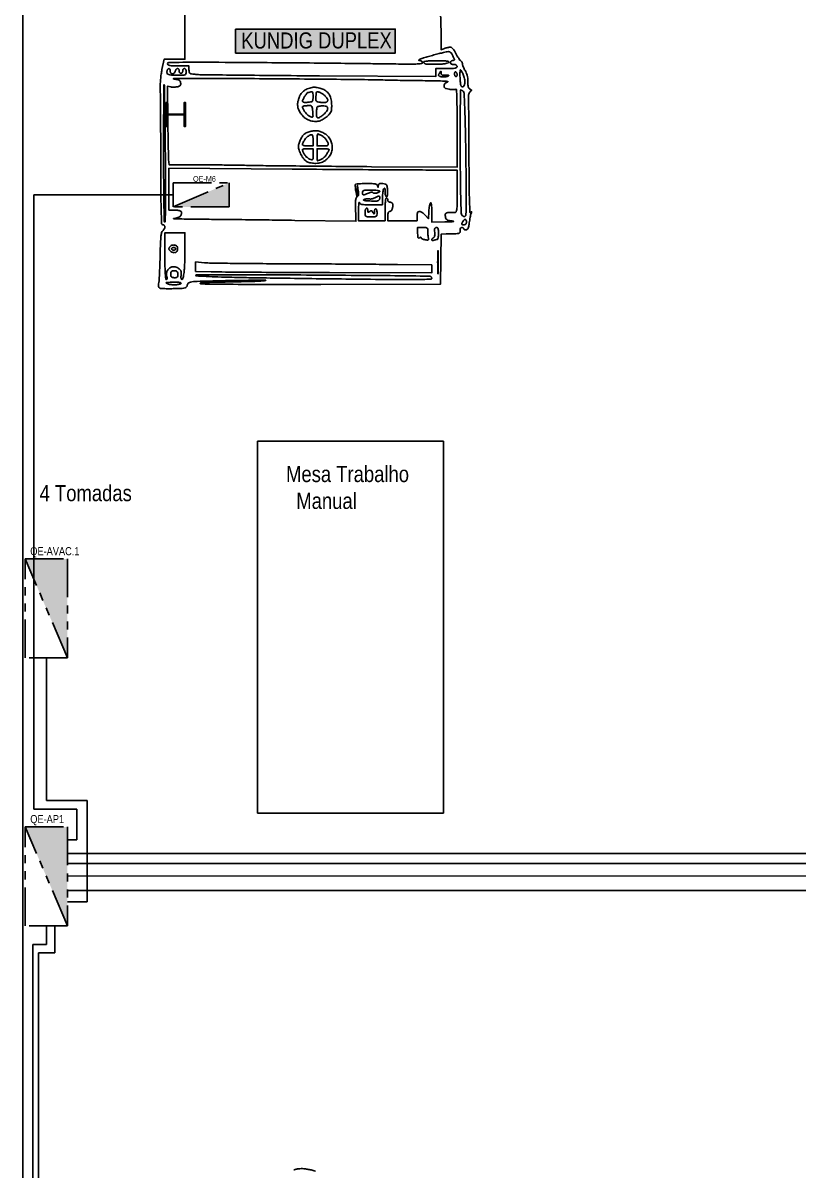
# Model space of a CAD drawing. Header units: millimetres. Extents: x -35961 to -35580, y 154458 to 154764.
# Drawn here: x -35925.65 to -35916.02, y 154650.93 to 154665.17 of the extents above; entities that cross this region are included whole.
import ezdxf

# ---------------------------------------------------------------- set-up
doc = ezdxf.new("R2010")
doc.units = ezdxf.units.MM
doc.header["$MEASUREMENT"] = 0
doc.linetypes.add('PHANTOM2', pattern=[31.75, 15.875, -3.175, 3.175, -3.175, 3.175, -3.175])
doc.layers.get('0').update_dxf_attribs({"color": 253})
for name, color, linetype in [('ELÉCTRICO', 255, 'Continuous'), ('LigacoesEletricos', 80, 'Continuous'), ('LigacoesParciais', 10, 'Continuous'), ('NomeMáquinas', 41, 'Continuous'), ('NomesQuadros', 255, 'Continuous'), ('Projecto', 252, 'Continuous'), ('QuadrosEletricos', 80, 'Continuous'), ('QuadrosMáquinas', 40, 'Continuous')]:
    doc.layers.add(name, color=color, linetype=linetype)
doc.styles.get("Standard").update_dxf_attribs({"font": 'ARIALN.TTF'})

msp = doc.modelspace()

# ---------------------------------------------------------------- hatches: boundary and pattern name
at = {"layer": 'ELÉCTRICO', "linetype": 'Continuous', "ltscale": 0.03, "true_color": 0xc7c8ca, "transparency": 33554534}
h = msp.add_hatch(color=9, dxfattribs=at)
h.dxf.hatch_style = 1
h.paths.add_polyline_path([(-35923.006, 154665.099), (-35921.022, 154665.099), (-35921.022, 154664.8), (-35923.006, 154664.8)])
at = {"layer": 'QuadrosEletricos', "linetype": 'PHANTOM2', "ltscale": 0.03}
h = msp.add_hatch(color=256, dxfattribs=at)
h.dxf.hatch_style = 1
h.paths.add_polyline_path([(-35925.096, 154658.518), (-35925.621, 154658.518), (-35925.096, 154657.29)])
h = msp.add_hatch(color=256, dxfattribs=at)
h.dxf.hatch_style = 1
h.paths.add_polyline_path([(-35925.096, 154655.19), (-35925.621, 154655.19), (-35925.096, 154653.963)])
at = {"layer": 'QuadrosMáquinas', "linetype": 'PHANTOM2', "ltscale": 0.03}
h = msp.add_hatch(color=256, dxfattribs=at)
h.dxf.hatch_style = 1
h.paths.add_polyline_path([(-35923.088, 154662.891), (-35923.088, 154663.188), (-35923.783, 154662.891)])

# ---------------------------------------------------------------- linework, layer by layer
at = {"color": 0, "elevation": 0}
for points in [[(-35920.458, 154665.26, -0.002058), (-35920.455, 154665.168, -0.002065), (-35920.453, 154665.077, -0.003738), (-35920.452, 154665.003), (-35920.452, 154664.841), (-35920.409, 154664.858, -0.019725), (-35920.391, 154664.864, -0.015883), (-35920.37, 154664.869, -0.016171), (-35920.351, 154664.873, -0.039076), (-35920.337, 154664.874, -0.160903), (-35920.322, 154664.869, -0.053069), (-35920.305, 154664.853, -0.041257), (-35920.287, 154664.828, -0.022235), (-35920.268, 154664.795, 0.013228), (-35920.251, 154664.764, 0.015763), (-35920.234, 154664.736, 0.014615), (-35920.218, 154664.713, 0.091646), (-35920.207, 154664.703, -0.081862), (-35920.199, 154664.696, -0.05249), (-35920.192, 154664.685, -0.051234), (-35920.188, 154664.673, -0.065486), (-35920.186, 154664.662, 0.076069), (-35920.184, 154664.647, 0.02339), (-35920.176, 154664.627, 0.022806), (-35920.166, 154664.605, 0.023164), (-35920.153, 154664.584, -0.047709), (-35920.139, 154664.556, -0.038566), (-35920.128, 154664.525, -0.034699), (-35920.122, 154664.489, -0.02502), (-35920.12, 154664.449, 0.015902), (-35920.119, 154664.407, 0.05378), (-35920.114, 154664.38, 0.090691), (-35920.106, 154664.363, 0.14164), (-35920.093, 154664.353, -0.024831), (-35920.077, 154664.346, -0.268109), (-35920.074, 154664.341, -0.225341), (-35920.076, 154664.334, -0.018196), (-35920.091, 154664.322, 0.097748), (-35920.101, 154664.31, 0.055945), (-35920.108, 154664.292, 0.049286), (-35920.113, 154664.271, 0.039741), (-35920.113, 154664.248, -0.014257), (-35920.111, 154664.208, -0.00028), (-35920.109, 154664.004, -0.00067), (-35920.108, 154663.766, -0.00045), (-35920.106, 154663.493, 0.001329), (-35920.104, 154663.162, 0.005329), (-35920.1, 154662.959, 0.003519), (-35920.094, 154662.82, 0.711189), (-35920.085, 154662.817, -0.0054), (-35920.075, 154662.831, -0.521204), (-35920.073, 154662.831, -0.234668), (-35920.073, 154662.827, -0.003412), (-35920.08, 154662.809, 0.033877), (-35920.085, 154662.791, 0.008908), (-35920.091, 154662.761, 0.009004), (-35920.097, 154662.727, 0.009124), (-35920.102, 154662.693, -0.01769), (-35920.108, 154662.653, -0.056495), (-35920.116, 154662.628, -0.094224), (-35920.127, 154662.612, -0.149236), (-35920.141, 154662.605, -0.058267), (-35920.152, 154662.604, -0.089108), (-35920.161, 154662.606, -0.119305), (-35920.167, 154662.611, -0.175769), (-35920.17, 154662.617, 0.137488), (-35920.172, 154662.624, 0.100195), (-35920.177, 154662.63, 0.086108), (-35920.185, 154662.634, 0.070426), (-35920.194, 154662.635, 0.127765), (-35920.205, 154662.632, 0.139747), (-35920.212, 154662.625, 0.103854), (-35920.215, 154662.613, 0.049702), (-35920.215, 154662.598, -0.062608), (-35920.216, 154662.578, -0.202043), (-35920.222, 154662.567, -0.128769), (-35920.237, 154662.561, -0.020418), (-35920.269, 154662.558, -0.000038), (-35920.296, 154662.557, -0.000021), (-35920.328, 154662.556, -0.000021), (-35920.361, 154662.555, -0.000035), (-35920.389, 154662.554), (-35920.451, 154662.552), (-35920.455, 154662.241), (-35920.46, 154661.93), (-35921.948, 154661.927, -0.000812), (-35922.564, 154661.927, -0.001776), (-35923.035, 154661.929, -0.000177), (-35923.433, 154661.933, -0.257529), (-35923.446, 154661.94, -0.559796), (-35923.442, 154661.946, -0.005123), (-35923.374, 154661.951, -0.009683), (-35923.285, 154661.955, -0.004308), (-35923.168, 154661.957, 0.003225), (-35923.043, 154661.959, 0.002313), (-35922.902, 154661.962, 0.002336), (-35922.769, 154661.966, 0.005027), (-35922.666, 154661.971, 0.032561), (-35922.631, 154661.976, 0.900916), (-35922.631, 154661.979, 0.007309), (-35922.737, 154661.98, 0.001021), (-35922.956, 154661.977, 0.001392), (-35923.155, 154661.974, 0.00191), (-35923.334, 154661.97, 0.001224), (-35923.484, 154661.965, 0.022689), (-35923.531, 154661.962, 0.021093), (-35923.567, 154661.956, 0.084165), (-35923.588, 154661.948, 0.132648), (-35923.6, 154661.935, 0.090113), (-35923.606, 154661.917, -0.142551), (-35923.615, 154661.897, -0.154442), (-35923.633, 154661.885, -0.050422), (-35923.671, 154661.879, -0.004472), (-35923.767, 154661.876, -0.005744), (-35923.829, 154661.874, -0.007759), (-35923.885, 154661.875, -0.005513), (-35923.931, 154661.876, -0.080445), (-35923.947, 154661.88, -0.146188), (-35923.957, 154661.888, -0.110689), (-35923.963, 154661.901, -0.066041), (-35923.964, 154661.921, -0.020713), (-35923.96, 154661.951, 0.025963), (-35923.956, 154661.99, 0.002957), (-35923.951, 154662.077, 0.003568), (-35923.947, 154662.182, 0.002897), (-35923.944, 154662.294, -0.00317), (-35923.939, 154662.446, -0.018314), (-35923.934, 154662.526, -0.032443), (-35923.925, 154662.573, -0.177184), (-35923.911, 154662.594, 0.0591), (-35923.901, 154662.604, 0.046849), (-35923.892, 154662.616, 0.048299), (-35923.887, 154662.629, 0.080925), (-35923.885, 154662.641, 0.090305), (-35923.887, 154662.651, 0.095457), (-35923.892, 154662.66, 0.099705), (-35923.9, 154662.666, 0.108517), (-35923.91, 154662.668, -0.396029), (-35923.925, 154662.682, -0.007055), (-35923.93, 154662.803, -0.007092), (-35923.934, 154663.005, -0.000841), (-35923.936, 154663.452, 0.000528), (-35923.937, 154663.76, 0.000715), (-35923.939, 154664.039, 0.000478), (-35923.941, 154664.273, 0.00791), (-35923.943, 154664.351, -0.021326), (-35923.943, 154664.405, -0.011489), (-35923.939, 154664.471, -0.011423), (-35923.931, 154664.538, -0.017594), (-35923.921, 154664.596), (-35923.894, 154664.725), (-35923.765, 154664.725), (-35923.636, 154664.725), (-35923.636, 154665.147), (-35923.636, 154665.57)], [(-35922.277, 154650.926, 0.349617), (-35922.277, 154650.93, -0.553588), (-35922.276, 154650.933, -0.017294), (-35922.264, 154650.937, -0.018878), (-35922.246, 154650.941, -0.010075), (-35922.224, 154650.944, -0.034993), (-35922.192, 154650.947, -0.025969), (-35922.157, 154650.946, -0.022286), (-35922.116, 154650.94, -0.013684), (-35922.069, 154650.93, -0.00985), (-35922.015, 154650.915, -0.052318)]]:
    msp.add_lwpolyline(points, format="xyb", dxfattribs=at)
for points in [[(-35923.851, 154664.667, 0.256648), (-35923.845, 154664.654, 0.095163), (-35923.825, 154664.647, 0.039662), (-35923.789, 154664.643, 0.006955), (-35923.719, 154664.642), (-35923.586, 154664.642), (-35923.586, 154664.593, 0.048654), (-35923.583, 154664.564, 0.201092), (-35923.574, 154664.55, 0.110491), (-35923.553, 154664.542, 0.010404), (-35923.499, 154664.536, 0.021955), (-35923.433, 154664.532, 0.000276), (-35923.013, 154664.527, 0.000811), (-35922.526, 154664.522, 0.000531), (-35921.965, 154664.518), (-35920.518, 154664.508), (-35920.518, 154664.558), (-35920.518, 154664.608), (-35920.385, 154664.608, 0.006994), (-35920.316, 154664.609, 0.039364), (-35920.279, 154664.613, 0.093584), (-35920.26, 154664.621, 0.258593), (-35920.253, 154664.633, 0.140575), (-35920.256, 154664.644, 0.118484), (-35920.264, 154664.652, 0.088208), (-35920.277, 154664.657, 0.04716), (-35920.294, 154664.658, -0.04716), (-35920.311, 154664.66, -0.088208), (-35920.325, 154664.665, -0.118484), (-35920.333, 154664.673, -0.140575), (-35920.336, 154664.683, -0.099038), (-35920.334, 154664.693, -0.097945), (-35920.328, 154664.701, -0.097945), (-35920.32, 154664.706, -0.099038), (-35920.311, 154664.708, 0.034847), (-35920.301, 154664.709, 0.053028), (-35920.293, 154664.711, 0.069161), (-35920.288, 154664.714, 0.240309), (-35920.286, 154664.717, 0.096439), (-35920.287, 154664.723, 0.006805), (-35920.293, 154664.738, 0.009415), (-35920.302, 154664.756, 0.006952), (-35920.311, 154664.776, 0.030396), (-35920.328, 154664.803, 0.127361), (-35920.342, 154664.815, 0.130766), (-35920.36, 154664.819, 0.032759), (-35920.39, 154664.815, 0.014882), (-35920.421, 154664.809, 0.002683), (-35920.477, 154664.794, 0.002891), (-35920.542, 154664.777, 0.002613), (-35920.609, 154664.758, 0.007414), (-35920.67, 154664.74, 0.019213), (-35920.713, 154664.724, 0.059027), (-35920.731, 154664.714, 0.718548), (-35920.729, 154664.709, -0.041505), (-35920.711, 154664.707, -0.078765), (-35920.696, 154664.702, -0.109794), (-35920.687, 154664.694, -0.157312), (-35920.684, 154664.684, -0.384195), (-35920.696, 154664.67, -0.016752), (-35920.766, 154664.665, -0.011612), (-35920.886, 154664.664, -0.001501), (-35921.144, 154664.667, 0.001157), (-35921.393, 154664.67, 0.000289), (-35921.799, 154664.675, 0.000295), (-35922.264, 154664.679, 0.000297), (-35922.728, 154664.683, 0.000556), (-35923.378, 154664.687, 0.005011), (-35923.663, 154664.686, 0.003803), (-35923.836, 154664.682, 0.405527)], [(-35920.667, 154664.69, -0.370456), (-35920.661, 154664.697, -0.012249), (-35920.623, 154664.702, -0.017039), (-35920.572, 154664.705, -0.008633), (-35920.509, 154664.706, -0.006254), (-35920.433, 154664.706, -0.026411), (-35920.387, 154664.702, -0.047904), (-35920.361, 154664.696, -0.413749), (-35920.357, 154664.687, -0.246485), (-35920.366, 154664.678, -0.027954), (-35920.395, 154664.671, -0.02485), (-35920.438, 154664.665, -0.01057), (-35920.495, 154664.663, -0.005779), (-35920.546, 154664.662, -0.007724), (-35920.593, 154664.662, -0.005628), (-35920.633, 154664.663, -0.076287), (-35920.647, 154664.666, -0.064393), (-35920.655, 154664.67, -0.062328), (-35920.661, 154664.676, -0.067447), (-35920.666, 154664.683, -0.111534)], [(-35923.856, 154664.588, 0.052198), (-35923.858, 154664.578, 0.033595), (-35923.859, 154664.567, 0.033616), (-35923.858, 154664.556, 0.052716), (-35923.856, 154664.546, 0.229987), (-35923.847, 154664.537, 0.040661), (-35923.822, 154664.531, 0.030438), (-35923.785, 154664.527, 0.011671), (-35923.734, 154664.526, 0.005715), (-35923.661, 154664.526, 0.081171), (-35923.635, 154664.531, 0.227764), (-35923.623, 154664.543, 0.082231), (-35923.619, 154664.567, 0.048317), (-35923.621, 154664.584, 0.078657), (-35923.626, 154664.597, 0.104642), (-35923.633, 154664.605, 0.163085), (-35923.642, 154664.608, 0.128753), (-35923.651, 154664.606, 0.110029), (-35923.658, 154664.6, 0.096945), (-35923.662, 154664.591, 0.07838), (-35923.663, 154664.579, -0.08512), (-35923.664, 154664.568, -0.100481), (-35923.669, 154664.559, -0.109546), (-35923.676, 154664.553, -0.118883), (-35923.686, 154664.55, -0.118883), (-35923.695, 154664.553, -0.109546), (-35923.703, 154664.559, -0.100481), (-35923.707, 154664.568, -0.08512), (-35923.708, 154664.579, 0.071351), (-35923.709, 154664.591, 0.09251), (-35923.713, 154664.6, 0.109604), (-35923.719, 154664.606, 0.140771), (-35923.727, 154664.608, 0.138512), (-35923.736, 154664.606, 0.072311), (-35923.744, 154664.599, 0.063034), (-35923.752, 154664.588, 0.05604), (-35923.757, 154664.575, -0.070024), (-35923.762, 154664.563, -0.069688), (-35923.771, 154664.552, -0.075597), (-35923.781, 154664.545, -0.114309), (-35923.792, 154664.542, -0.115978), (-35923.802, 154664.545, -0.109473), (-35923.811, 154664.551, -0.096727), (-35923.816, 154664.562, -0.071894), (-35923.818, 154664.575, 0.042713), (-35923.819, 154664.588, 0.06238), (-35923.823, 154664.599, 0.081888), (-35923.827, 154664.606, 0.208972), (-35923.833, 154664.608, 0.121044), (-35923.839, 154664.607, 0.066129), (-35923.846, 154664.602, 0.059814), (-35923.852, 154664.596, 0.058433)], [(-35920.485, 154664.523, 0.252946), (-35920.482, 154664.519, 0.041703), (-35920.474, 154664.514, 0.0372), (-35920.461, 154664.509, 0.024914), (-35920.446, 154664.505, 0.038972), (-35920.429, 154664.504, 0.026662), (-35920.41, 154664.504, 0.026946), (-35920.391, 154664.506, 0.048033), (-35920.376, 154664.511, 0.02353), (-35920.365, 154664.516, 0.080489), (-35920.358, 154664.52, 0.304728), (-35920.358, 154664.524, 0.252878), (-35920.36, 154664.526, 0.035039), (-35920.369, 154664.527, 0.009834), (-35920.383, 154664.527, 0.009866), (-35920.399, 154664.527, 0.010243), (-35920.414, 154664.526, -0.051074), (-35920.431, 154664.527, -0.126452), (-35920.443, 154664.531, -0.15091), (-35920.45, 154664.54, -0.08441), (-35920.452, 154664.553, 0.011774), (-35920.453, 154664.57, 0.30924), (-35920.455, 154664.574, 0.326582), (-35920.459, 154664.572, 0.012516), (-35920.468, 154664.559, 0.016802), (-35920.474, 154664.548, 0.018531), (-35920.48, 154664.538, 0.018243), (-35920.484, 154664.529, 0.084019)], [(-35920.286, 154664.543, 0.0466), (-35920.285, 154664.53, 0.066561), (-35920.281, 154664.519, 0.086673), (-35920.276, 154664.512, 0.195654), (-35920.269, 154664.509, 0.142666), (-35920.263, 154664.511, 0.09965), (-35920.258, 154664.516, 0.08433), (-35920.254, 154664.524, 0.067639), (-35920.253, 154664.533, 0.061875), (-35920.254, 154664.543, 0.051278), (-35920.258, 154664.553, 0.053305), (-35920.263, 154664.561, 0.08825), (-35920.269, 154664.567, 0.202618), (-35920.276, 154664.568, 0.181468), (-35920.281, 154664.564, 0.104212), (-35920.285, 154664.555, 0.047867)], [(-35920.218, 154664.513, 0.007972), (-35920.216, 154664.481, 0.008137), (-35920.214, 154664.449, 0.007952), (-35920.211, 154664.421, 0.033257), (-35920.208, 154664.404, 0.064314), (-35920.204, 154664.393, 0.086166), (-35920.197, 154664.385, 0.105962), (-35920.189, 154664.381, 0.153979), (-35920.181, 154664.381, 0.15389), (-35920.173, 154664.386, 0.049972), (-35920.166, 154664.399, 0.044327), (-35920.16, 154664.415, 0.037263), (-35920.156, 154664.433, 0.05483), (-35920.156, 154664.454, 0.026298), (-35920.16, 154664.482, 0.025701), (-35920.168, 154664.51, 0.033312), (-35920.178, 154664.535, 0.010121), (-35920.188, 154664.557, 0.015527), (-35920.199, 154664.575, 0.009964), (-35920.208, 154664.59, 0.251428), (-35920.212, 154664.592, 0.383747), (-35920.215, 154664.589, 0.008571), (-35920.217, 154664.569, 0.014873), (-35920.218, 154664.543, 0.008943)], [(-35923.901, 154663.558, 0.001498), (-35923.9, 154663.218, 0.002843), (-35923.897, 154662.944, 0.000352), (-35923.893, 154662.708, 0.408726), (-35923.886, 154662.701, 0.411365), (-35923.88, 154662.708, 0.000373), (-35923.878, 154662.94, 0.002898), (-35923.877, 154663.211, 0.001479), (-35923.879, 154663.551, 0.000765), (-35923.883, 154663.878, 0.00126), (-35923.887, 154664.153, 0.000091), (-35923.891, 154664.401, 0.194308), (-35923.894, 154664.408, 0.665063), (-35923.897, 154664.407, 0.000096), (-35923.899, 154664.161, 0.001295), (-35923.901, 154663.886, 0.000767)], [(-35923.849, 154663.964, 0.00095), (-35923.846, 154663.796, 0.001288), (-35923.843, 154663.645, 0.000856), (-35923.84, 154663.519, 0.014394), (-35923.838, 154663.477), (-35923.833, 154663.414), (-35923.573, 154663.414, -0.001991), (-35923.441, 154663.414, -0.000699), (-35923.253, 154663.412, -0.000694), (-35923.045, 154663.409, -0.000813), (-35922.848, 154663.406, 0.00135), (-35922.601, 154663.402, 0.000362), (-35922.207, 154663.398, 0.000367), (-35921.76, 154663.394, 0.000379), (-35921.318, 154663.39), (-35920.253, 154663.382), (-35920.253, 154663.872, 0.002131), (-35920.254, 154664.092, 0.006834), (-35920.257, 154664.239, 0.003364), (-35920.261, 154664.347, 0.570922), (-35920.27, 154664.351, -0.119726), (-35920.281, 154664.348, -0.02114), (-35920.302, 154664.347, -0.021831), (-35920.327, 154664.348, -0.018114), (-35920.354, 154664.352, -0.018248), (-35920.389, 154664.359, -0.101379), (-35920.407, 154664.367, -0.180899), (-35920.415, 154664.379, -0.088917), (-35920.415, 154664.398, -0.089211), (-35920.41, 154664.413, -0.071603), (-35920.4, 154664.426, -0.067077), (-35920.386, 154664.437, -0.061829), (-35920.369, 154664.444, 0.840341), (-35920.369, 154664.449, 0.007416), (-35920.435, 154664.453, 0.006964), (-35920.529, 154664.456, 0.003389), (-35920.651, 154664.458, -0.001637), (-35920.787, 154664.459, -0.001437), (-35920.93, 154664.461, -0.001444), (-35921.058, 154664.464, -0.004337), (-35921.146, 154664.466, 0.007173), (-35921.263, 154664.469, 0.000373), (-35921.641, 154664.474, 0.000591), (-35922.089, 154664.478, 0.000429), (-35922.589, 154664.482, 0.000781), (-35923.071, 154664.484, 0.001444), (-35923.462, 154664.484, 0.000667), (-35923.777, 154664.483, 0.933132), (-35923.777, 154664.479, -0.015404), (-35923.732, 154664.471, -0.075755), (-35923.709, 154664.463, -0.135669), (-35923.695, 154664.45, -0.098548), (-35923.689, 154664.431, -0.065348), (-35923.688, 154664.413, -0.138444), (-35923.694, 154664.4, -0.120697), (-35923.706, 154664.39, -0.043623), (-35923.726, 154664.383, -0.03319), (-35923.746, 154664.38, -0.020522), (-35923.769, 154664.378, -0.020554), (-35923.792, 154664.378, -0.034463), (-35923.812, 154664.381), (-35923.854, 154664.389)], [(-35922.233, 154664.189, -0.01631), (-35922.229, 154664.206, -0.008244), (-35922.223, 154664.227, -0.008179), (-35922.217, 154664.249, -0.012056), (-35922.21, 154664.268, -0.065851), (-35922.2, 154664.286, -0.031283), (-35922.183, 154664.307, -0.030341), (-35922.162, 154664.327, -0.037645), (-35922.14, 154664.343, -0.037101), (-35922.115, 154664.356, -0.025773), (-35922.085, 154664.366, -0.026091), (-35922.056, 154664.374, -0.047695), (-35922.031, 154664.376, -0.033881), (-35922.006, 154664.375, -0.018666), (-35921.976, 154664.369, -0.018536), (-35921.946, 154664.362, -0.028172), (-35921.92, 154664.353, -0.049244), (-35921.896, 154664.34, -0.034491), (-35921.872, 154664.321, -0.034814), (-35921.852, 154664.3, -0.05602), (-35921.838, 154664.279, -0.048422), (-35921.828, 154664.254, -0.021946), (-35921.819, 154664.22, -0.021487), (-35921.814, 154664.183, -0.027509), (-35921.812, 154664.148, -0.023068), (-35921.814, 154664.104, -0.065459), (-35921.82, 154664.074, -0.075272), (-35921.834, 154664.05, -0.038162), (-35921.858, 154664.023, -0.029507), (-35921.879, 154664.005, -0.019988), (-35921.905, 154663.987, -0.020178), (-35921.932, 154663.971, -0.037497), (-35921.956, 154663.961, -0.039371), (-35921.983, 154663.954, -0.044745), (-35922.011, 154663.951, -0.040719), (-35922.041, 154663.954, -0.024858), (-35922.075, 154663.961, -0.040225), (-35922.106, 154663.972, -0.040661), (-35922.135, 154663.988, -0.041162), (-35922.161, 154664.009, -0.04356), (-35922.183, 154664.033, -0.017472), (-35922.199, 154664.056, -0.016063), (-35922.213, 154664.08, -0.016304), (-35922.225, 154664.103, -0.049823), (-35922.231, 154664.119, -0.035866), (-35922.234, 154664.135, -0.020383), (-35922.235, 154664.153, -0.020272), (-35922.235, 154664.173, -0.031364)], [(-35922.176, 154664.205, 0.17481), (-35922.175, 154664.201, 0.054859), (-35922.171, 154664.197, 0.047219), (-35922.165, 154664.193, 0.03723), (-35922.157, 154664.19, 0.064964), (-35922.147, 154664.188, 0.017452), (-35922.13, 154664.188, 0.017374), (-35922.11, 154664.189, 0.017176), (-35922.091, 154664.191, 0.043429), (-35922.064, 154664.197, 0.17149), (-35922.051, 154664.207, 0.124906), (-35922.045, 154664.225, 0.018768), (-35922.044, 154664.264, 0.014149), (-35922.045, 154664.299, 0.095382), (-35922.049, 154664.315, 0.246505), (-35922.057, 154664.321, 0.134168), (-35922.07, 154664.32, -0.013273), (-35922.081, 154664.316, -0.013403), (-35922.092, 154664.313, -0.01331), (-35922.102, 154664.311, -0.051664), (-35922.108, 154664.31, 0.200666), (-35922.114, 154664.307, 0.021085), (-35922.124, 154664.296, 0.023483), (-35922.136, 154664.28, 0.016713), (-35922.148, 154664.262, 0.007165), (-35922.159, 154664.243, 0.009889), (-35922.168, 154664.225, 0.00688), (-35922.175, 154664.211, 0.109897)], [(-35922.008, 154664.262, 0.01841), (-35922.009, 154664.223, 0.149847), (-35922.003, 154664.206, 0.177281), (-35921.99, 154664.196, 0.02808), (-35921.957, 154664.19, 0.017687), (-35921.935, 154664.187, 0.018441), (-35921.913, 154664.186, 0.018465), (-35921.894, 154664.187, 0.073051), (-35921.882, 154664.19, 0.077889), (-35921.874, 154664.194, 0.065344), (-35921.867, 154664.201, 0.067005), (-35921.863, 154664.209, 0.092318), (-35921.861, 154664.218, 0.119464), (-35921.864, 154664.228, 0.031491), (-35921.872, 154664.242, 0.030114), (-35921.884, 154664.257, 0.026921), (-35921.899, 154664.272, 0.02596), (-35921.915, 154664.286, 0.020139), (-35921.935, 154664.299, 0.02054), (-35921.954, 154664.31, 0.0454), (-35921.97, 154664.316, 0.070396), (-35921.989, 154664.319, 0.248111), (-35921.999, 154664.314, 0.124077), (-35922.005, 154664.299, 0.014342)], [(-35920.215, 154663.578, 0.001436), (-35920.212, 154663.23, 0.004284), (-35920.208, 154662.993, 0.00187), (-35920.202, 154662.814, 0.149763), (-35920.193, 154662.788, 0.07071), (-35920.184, 154662.779, 0.087952), (-35920.174, 154662.773, 0.098887), (-35920.164, 154662.772, 0.117213), (-35920.154, 154662.775, 0.253362), (-35920.143, 154662.795, 0.003292), (-35920.14, 154662.941, 0.005611), (-35920.14, 154663.158, 0.001117), (-35920.145, 154663.545, 0.00167), (-35920.151, 154663.86, 0.003577), (-35920.158, 154664.103, 0.000992), (-35920.166, 154664.302, 0.160432), (-35920.174, 154664.322, 0.038001), (-35920.181, 154664.33, 0.038106), (-35920.19, 154664.337, 0.040846), (-35920.198, 154664.342, 0.107041), (-35920.205, 154664.343, 0.409831), (-35920.211, 154664.337, 0.000347), (-35920.214, 154664.119, 0.002929), (-35920.216, 154663.872, 0.001749)], [(-35922.176, 154664.132, 0.093925), (-35922.174, 154664.124, 0.011843), (-35922.168, 154664.11, 0.013571), (-35922.159, 154664.093, 0.010888), (-35922.148, 154664.075, 0.038655), (-35922.135, 154664.057, 0.027726), (-35922.117, 154664.038, 0.028173), (-35922.098, 154664.023, 0.052528), (-35922.081, 154664.013, 0.035166), (-35922.057, 154664.004, 0.349739), (-35922.048, 154664.007, 0.138788), (-35922.044, 154664.022, 0.006096), (-35922.047, 154664.074, 0.014451), (-35922.051, 154664.114, 0.074126), (-35922.057, 154664.136, 0.159333), (-35922.067, 154664.147, 0.149157), (-35922.081, 154664.15, -0.000775), (-35922.095, 154664.149, -0.00041), (-35922.111, 154664.148, -0.000407), (-35922.128, 154664.147, -0.00063), (-35922.143, 154664.146, 0.035582), (-35922.156, 154664.145, 0.053216), (-35922.167, 154664.141, 0.0687), (-35922.174, 154664.137, 0.232704)], [(-35922.001, 154664.049, 0.03095), (-35922, 154664.027, 0.057766), (-35921.997, 154664.01, 0.083921), (-35921.991, 154663.999, 0.234329), (-35921.983, 154663.995, 0.116711), (-35921.972, 154663.997, 0.020221), (-35921.954, 154664.007, 0.021025), (-35921.933, 154664.021, 0.017453), (-35921.912, 154664.038, 0.033059), (-35921.893, 154664.057, 0.034861), (-35921.876, 154664.077, 0.037214), (-35921.865, 154664.097, 0.113211), (-35921.861, 154664.112, 0.10568), (-35921.865, 154664.128, 0.177821), (-35921.874, 154664.138, 0.09396), (-35921.893, 154664.143, 0.017744), (-35921.928, 154664.144, 0.024327), (-35921.955, 154664.143, 0.049084), (-35921.977, 154664.139, 0.069628), (-35921.991, 154664.132, 0.226391), (-35921.996, 154664.123, 0.010136), (-35921.997, 154664.112, 0.002367), (-35921.999, 154664.093, 0.00244), (-35922, 154664.071, 0.002392)], [(-35922.226, 154663.635, -0.049613), (-35922.225, 154663.65, -0.016202), (-35922.22, 154663.671, -0.015967), (-35922.212, 154663.695, -0.017357), (-35922.204, 154663.718, -0.024431), (-35922.193, 154663.74, -0.020812), (-35922.18, 154663.762, -0.021328), (-35922.167, 154663.781, -0.05412), (-35922.155, 154663.793, -0.05476), (-35922.14, 154663.803, -0.02036), (-35922.118, 154663.813, -0.019888), (-35922.093, 154663.822, -0.022689), (-35922.068, 154663.829, -0.0347), (-35922.041, 154663.833, -0.02358), (-35922.011, 154663.834, -0.023816), (-35921.981, 154663.833, -0.043236), (-35921.957, 154663.828, -0.036823), (-35921.935, 154663.82, -0.022531), (-35921.909, 154663.807, -0.022533), (-35921.886, 154663.792, -0.036876), (-35921.867, 154663.777, -0.044705), (-35921.851, 154663.759, -0.026219), (-35921.835, 154663.735, -0.026069), (-35921.822, 154663.709, -0.039872), (-35921.813, 154663.685, -0.037864), (-35921.808, 154663.658, -0.031104), (-35921.806, 154663.629, -0.030806), (-35921.808, 154663.6, -0.034978), (-35921.814, 154663.572, -0.052788), (-35921.824, 154663.546, -0.03438), (-35921.841, 154663.519, -0.033648), (-35921.862, 154663.493, -0.041731), (-35921.884, 154663.473, -0.036225), (-35921.913, 154663.454, -0.04481), (-35921.942, 154663.441, -0.044986), (-35921.973, 154663.434, -0.036973), (-35922.007, 154663.431, -0.023866), (-35922.036, 154663.432, -0.018965), (-35922.068, 154663.437, -0.019351), (-35922.096, 154663.443, -0.044739), (-35922.117, 154663.45, -0.076397), (-35922.135, 154663.462, -0.031158), (-35922.156, 154663.483, -0.029927), (-35922.177, 154663.51, -0.033605), (-35922.192, 154663.537, -0.015516), (-35922.205, 154663.565, -0.016283), (-35922.216, 154663.594, -0.016141), (-35922.224, 154663.619, -0.066963)], [(-35921.994, 154663.721), (-35921.994, 154663.647), (-35921.921, 154663.647, 0.012371), (-35921.881, 154663.648, 0.092467), (-35921.863, 154663.652, 0.23524), (-35921.855, 154663.661, 0.123256), (-35921.856, 154663.676, 0.031796), (-35921.86, 154663.689, 0.017858), (-35921.867, 154663.704, 0.017764), (-35921.875, 154663.719, 0.027592), (-35921.883, 154663.731, 0.040544), (-35921.893, 154663.742, 0.020563), (-35921.908, 154663.755, 0.020282), (-35921.924, 154663.767, 0.028455), (-35921.939, 154663.777, 0.009883), (-35921.954, 154663.784, 0.012414), (-35921.967, 154663.79, 0.010614), (-35921.979, 154663.795, 0.089676), (-35921.985, 154663.796, 0.361878), (-35921.988, 154663.793, 0.014217), (-35921.991, 154663.774, 0.019466), (-35921.993, 154663.75, 0.011803)], [(-35922.176, 154663.665, 0.281491), (-35922.172, 154663.658, 0.051516), (-35922.157, 154663.652, 0.041586), (-35922.136, 154663.648, 0.025281), (-35922.11, 154663.647), (-35922.044, 154663.647), (-35922.044, 154663.72, 0.011141), (-35922.045, 154663.762, 0.109249), (-35922.049, 154663.779, 0.260044), (-35922.059, 154663.786, 0.082463), (-35922.077, 154663.784, 0.077134), (-35922.092, 154663.777, 0.031934), (-35922.111, 154663.764, 0.030648), (-35922.129, 154663.747, 0.034531), (-35922.144, 154663.729, 0.016979), (-35922.156, 154663.71, 0.019633), (-35922.167, 154663.691, 0.019071), (-35922.174, 154663.675, 0.099342)], [(-35922.176, 154663.601, 0.077965), (-35922.174, 154663.594, 0.010952), (-35922.169, 154663.58, 0.012283), (-35922.161, 154663.563, 0.010162), (-35922.152, 154663.546, 0.048141), (-35922.14, 154663.528, 0.031241), (-35922.123, 154663.51, 0.031337), (-35922.104, 154663.495, 0.050662), (-35922.086, 154663.484, 0.027102), (-35922.059, 154663.474, 0.317507), (-35922.049, 154663.477, 0.159245), (-35922.044, 154663.49, 0.007127), (-35922.044, 154663.539), (-35922.044, 154663.613), (-35922.11, 154663.613, 0.017655), (-35922.136, 154663.613, 0.02915), (-35922.157, 154663.61, 0.029394), (-35922.172, 154663.606, 0.342359)], [(-35921.994, 154663.539, 0.009443), (-35921.993, 154663.51, 0.015638), (-35921.992, 154663.486, 0.009419), (-35921.99, 154663.467, 0.37435), (-35921.987, 154663.464, 0.085035), (-35921.982, 154663.465, 0.006573), (-35921.97, 154663.469, 0.008844), (-35921.955, 154663.475, 0.006634), (-35921.94, 154663.482, 0.055838), (-35921.922, 154663.492, 0.029208), (-35921.904, 154663.509, 0.028646), (-35921.886, 154663.528, 0.038828), (-35921.872, 154663.547, 0.008558), (-35921.862, 154663.566, 0.011401), (-35921.853, 154663.583, 0.008791), (-35921.846, 154663.597, 0.105025), (-35921.845, 154663.604, 0.358458), (-35921.848, 154663.607, 0.015607), (-35921.867, 154663.611, 0.020476), (-35921.891, 154663.613, 0.012431), (-35921.919, 154663.613), (-35921.994, 154663.613)], [(-35923.777, 154662.746, 0.931175), (-35923.777, 154662.744, 0.004995), (-35923.704, 154662.741, 0.003441), (-35923.588, 154662.739, 0.00157), (-35923.437, 154662.737, -0.000891), (-35923.23, 154662.735, -0.000298), (-35922.927, 154662.732, -0.000297), (-35922.591, 154662.728, -0.000339), (-35922.27, 154662.723), (-35921.51, 154662.713), (-35921.513, 154662.811, -0.003492), (-35921.515, 154662.852, -0.003051), (-35921.515, 154662.895, -0.003068), (-35921.516, 154662.934, -0.009111), (-35921.515, 154662.961, -0.036514), (-35921.513, 154662.982, -0.047382), (-35921.508, 154663, -0.055503), (-35921.5, 154663.014, -0.182733), (-35921.492, 154663.019, 0.199668), (-35921.484, 154663.026, 0.095787), (-35921.479, 154663.039, 0.055786), (-35921.478, 154663.06, 0.018841), (-35921.482, 154663.091), (-35921.492, 154663.157), (-35921.497, 154663.091), (-35921.501, 154663.025), (-35921.512, 154663.091, -0.009358), (-35921.516, 154663.117, -0.012538), (-35921.518, 154663.141, -0.009733), (-35921.519, 154663.161, -0.116046), (-35921.518, 154663.169, -0.263404), (-35921.512, 154663.173, -0.006507), (-35921.476, 154663.177, -0.012389), (-35921.432, 154663.179, -0.007911), (-35921.381, 154663.181, -0.006999), (-35921.309, 154663.18, -0.04393), (-35921.273, 154663.176, -0.103178), (-35921.253, 154663.167, -0.178323), (-35921.243, 154663.153, 0.0029), (-35921.238, 154663.135, 0.381923), (-35921.236, 154663.134, 0.347921), (-35921.234, 154663.135, 0.002731), (-35921.233, 154663.154, -0.09861), (-35921.229, 154663.169, -0.175398), (-35921.221, 154663.177, -0.1052), (-35921.205, 154663.18, -0.024024), (-35921.177, 154663.179, -0.035656), (-35921.145, 154663.174, -0.181971), (-35921.13, 154663.164, -0.124365), (-35921.123, 154663.144, -0.013279), (-35921.118, 154663.095, -0.017828), (-35921.117, 154663.063, -0.037361), (-35921.119, 154663.038, -0.049838), (-35921.124, 154663.021, -0.313452), (-35921.131, 154663.016, -0.279074), (-35921.138, 154663.021, -0.0511), (-35921.143, 154663.035, -0.041907), (-35921.147, 154663.055, -0.026596), (-35921.148, 154663.079, 0.010406), (-35921.149, 154663.109, 0.091963), (-35921.152, 154663.122, 0.457382), (-35921.157, 154663.123, 0.110301), (-35921.165, 154663.116, 0.089081), (-35921.171, 154663.101, 0.018375), (-35921.176, 154663.073, 0.018779), (-35921.18, 154663.039, 0.01671), (-35921.181, 154663.004), (-35921.181, 154662.917), (-35921.321, 154662.917, -0.006376), (-35921.399, 154662.918, -0.042272), (-35921.437, 154662.922, -0.101884), (-35921.458, 154662.931, -0.180564), (-35921.468, 154662.946, 0.779635), (-35921.472, 154662.946, 0.035495), (-35921.474, 154662.929, 0.014271), (-35921.477, 154662.894, 0.005805), (-35921.478, 154662.846), (-35921.48, 154662.718), (-35921.314, 154662.718), (-35921.148, 154662.718), (-35921.148, 154662.859, -0.009838), (-35921.147, 154662.916, -0.019442), (-35921.144, 154662.96, -0.015687), (-35921.139, 154662.994, -0.362465), (-35921.132, 154663, -0.148195), (-35921.125, 154662.998, -0.098894), (-35921.12, 154662.993, -0.082425), (-35921.116, 154662.984, -0.064853), (-35921.115, 154662.975, 0.095012), (-35921.113, 154662.965, 0.096907), (-35921.108, 154662.957, 0.098834), (-35921.1, 154662.952, 0.103216), (-35921.091, 154662.95, -0.065055), (-35921.081, 154662.949, -0.051925), (-35921.071, 154662.945, -0.053433), (-35921.062, 154662.939, -0.084279), (-35921.056, 154662.933, -0.101636), (-35921.053, 154662.923, -0.034264), (-35921.052, 154662.908, -0.032431), (-35921.053, 154662.891, -0.031921), (-35921.056, 154662.875, -0.053736), (-35921.062, 154662.859, -0.062076), (-35921.07, 154662.846, -0.07201), (-35921.08, 154662.837, -0.144653), (-35921.091, 154662.834, 0.168387), (-35921.101, 154662.83, 0.126474), (-35921.109, 154662.82, 0.074527), (-35921.114, 154662.802, 0.025687), (-35921.115, 154662.776), (-35921.115, 154662.718), (-35920.933, 154662.718), (-35920.75, 154662.718), (-35920.75, 154662.776, -0.023294), (-35920.749, 154662.805, -0.096872), (-35920.744, 154662.822, -0.165511), (-35920.735, 154662.831, -0.109246), (-35920.72, 154662.834, -0.107212), (-35920.706, 154662.831, -0.036789), (-35920.687, 154662.821, -0.034564), (-35920.667, 154662.806, -0.033643), (-35920.65, 154662.788), (-35920.609, 154662.743), (-35920.604, 154662.834, -0.014882), (-35920.601, 154662.87, -0.019024), (-35920.596, 154662.903, -0.0172), (-35920.59, 154662.93, -0.131076), (-35920.583, 154662.941, -0.557136), (-35920.577, 154662.939, -0.047049), (-35920.572, 154662.919, -0.025803), (-35920.569, 154662.882, -0.008894), (-35920.568, 154662.829), (-35920.568, 154662.701), (-35920.406, 154662.704, 0.002723), (-35920.33, 154662.705, 0.028908), (-35920.299, 154662.708, 0.799228), (-35920.298, 154662.712, 0.042552), (-35920.319, 154662.716, -0.017051), (-35920.362, 154662.723, -0.102101), (-35920.382, 154662.732, -0.156364), (-35920.393, 154662.747, -0.057089), (-35920.399, 154662.772, -0.033995), (-35920.4, 154662.797, -0.173885), (-35920.395, 154662.81, -0.17041), (-35920.383, 154662.817, -0.032367), (-35920.357, 154662.82, -0.007415), (-35920.337, 154662.821, -0.005989), (-35920.316, 154662.821, -0.006058), (-35920.296, 154662.821, -0.015491), (-35920.282, 154662.82, 0.314762), (-35920.266, 154662.83, 0.081329), (-35920.257, 154662.86, 0.025191), (-35920.253, 154662.924, 0.00232), (-35920.253, 154663.083), (-35920.253, 154663.348), (-35920.514, 154663.348, -0.001414), (-35920.685, 154663.349, -0.000107), (-35921.148, 154663.351, -0.000147), (-35921.7, 154663.355, -0.000112), (-35922.305, 154663.359), (-35923.835, 154663.37), (-35923.835, 154663.11), (-35923.835, 154662.851), (-35923.762, 154662.851, -0.022462), (-35923.73, 154662.849, -0.046863), (-35923.706, 154662.845, -0.064818), (-35923.689, 154662.837, -0.168655), (-35923.68, 154662.827, -0.092436), (-35923.678, 154662.817, -0.053149), (-35923.68, 154662.803, -0.050633), (-35923.684, 154662.79, -0.058911), (-35923.691, 154662.778, -0.105783), (-35923.703, 154662.768, -0.035115), (-35923.724, 154662.758, -0.033136), (-35923.75, 154662.751, -0.032132)], [(-35921.43, 154663.066, 0.050519), (-35921.428, 154663.047, 0.322576), (-35921.422, 154663.041, 0.122771), (-35921.408, 154663.042, 0.006971), (-35921.368, 154663.058, -0.022111), (-35921.344, 154663.067, -0.036394), (-35921.323, 154663.072, -0.04239), (-35921.307, 154663.074, -0.320721), (-35921.301, 154663.069, 0.214814), (-35921.297, 154663.064, 0.062153), (-35921.286, 154663.061, 0.05036), (-35921.271, 154663.06, 0.035508), (-35921.255, 154663.062, 0.032591), (-35921.24, 154663.066, 0.045853), (-35921.227, 154663.072, 0.054813), (-35921.217, 154663.079, 0.215569), (-35921.215, 154663.085, 0.356629), (-35921.219, 154663.09, 0.016362), (-35921.246, 154663.095, 0.021011), (-35921.281, 154663.098, 0.012764), (-35921.322, 154663.099, 0.007376), (-35921.386, 154663.098, 0.067824), (-35921.413, 154663.094, 0.188065), (-35921.425, 154663.084, 0.132476)], [(-35921.401, 154662.985, 0.062637), (-35921.415, 154662.978, 0.589033), (-35921.414, 154662.972, 0.077285), (-35921.399, 154662.968, 0.00541), (-35921.354, 154662.965, 0.00781), (-35921.319, 154662.963, 0.008587), (-35921.286, 154662.962, 0.008105), (-35921.257, 154662.962, 0.042355), (-35921.242, 154662.964, 0.107152), (-35921.231, 154662.968, 0.081212), (-35921.223, 154662.977, 0.076911), (-35921.217, 154662.989, 0.079761), (-35921.215, 154663.001, 0.041303), (-35921.216, 154663.02, 0.334589), (-35921.222, 154663.025, 0.14094), (-35921.233, 154663.024, 0.007834), (-35921.266, 154663.007, -0.02952), (-35921.287, 154662.998, -0.032096), (-35921.309, 154662.991, -0.033925), (-35921.328, 154662.988, -0.115921), (-35921.34, 154662.99, 0.078746), (-35921.352, 154662.992, 0.033744), (-35921.368, 154662.992, 0.032332), (-35921.385, 154662.989, 0.036704)], [(-35921.397, 154662.816, -0.031397), (-35921.396, 154662.836, -0.037109), (-35921.392, 154662.854, -0.040338), (-35921.387, 154662.868, -0.146547), (-35921.38, 154662.875, -0.21812), (-35921.374, 154662.876, -0.175855), (-35921.369, 154662.872, -0.097701), (-35921.365, 154662.863, -0.044899), (-35921.364, 154662.85, 0.021887), (-35921.363, 154662.831, 0.220417), (-35921.359, 154662.824, 0.299639), (-35921.353, 154662.824, 0.035939), (-35921.34, 154662.833, -0.054271), (-35921.328, 154662.841, -0.183184), (-35921.318, 154662.842, -0.160628), (-35921.309, 154662.837, -0.039518), (-35921.299, 154662.822, 0.007915), (-35921.288, 154662.804, 0.365736), (-35921.285, 154662.803, 0.293476), (-35921.282, 154662.807, 0.006298), (-35921.281, 154662.83, -0.042469), (-35921.28, 154662.844, -0.061619), (-35921.276, 154662.856, -0.080414), (-35921.271, 154662.864, -0.208019), (-35921.264, 154662.867, -0.254951), (-35921.258, 154662.864, -0.06271), (-35921.253, 154662.853, -0.048861), (-35921.249, 154662.836, -0.031626), (-35921.248, 154662.817, -0.036189), (-35921.25, 154662.788, -0.212646), (-35921.258, 154662.775, -0.135673), (-35921.276, 154662.769, -0.012152), (-35921.322, 154662.768, -0.012191), (-35921.369, 154662.769, -0.133308), (-35921.387, 154662.775, -0.212973), (-35921.395, 154662.787, -0.038163)], [(-35920.186, 154662.701, 0.025083), (-35920.195, 154662.683, 0.213289), (-35920.195, 154662.674, 0.251306), (-35920.188, 154662.669, 0.034136), (-35920.17, 154662.668, 0.06962), (-35920.156, 154662.67, 0.125311), (-35920.145, 154662.676, 0.126917), (-35920.139, 154662.687, 0.072413), (-35920.137, 154662.701, 0.046275), (-35920.138, 154662.714, 0.066223), (-35920.141, 154662.725, 0.086308), (-35920.147, 154662.732, 0.196715), (-35920.153, 154662.734, 0.149836), (-35920.16, 154662.732, 0.045472), (-35920.169, 154662.725, 0.040999), (-35920.178, 154662.714, 0.034718)], [(-35923.885, 154662.278, 0.003872), (-35923.884, 154662.149, 0.011358), (-35923.88, 154662.06, 0.007339), (-35923.875, 154661.996, 0.388014), (-35923.867, 154661.988, 0.20676), (-35923.861, 154661.991, 0.136392), (-35923.857, 154661.998, 0.086344), (-35923.857, 154662.008, 0.043987), (-35923.86, 154662.021, -0.047209), (-35923.863, 154662.036, -0.029688), (-35923.864, 154662.055, -0.029687), (-35923.863, 154662.073, -0.047168), (-35923.86, 154662.088, -0.062754), (-35923.853, 154662.102, -0.038365), (-35923.842, 154662.116, -0.037944), (-35923.829, 154662.13, -0.054125), (-35923.816, 154662.139, -0.058753), (-35923.797, 154662.146, -0.070482), (-35923.779, 154662.148, -0.060789), (-35923.758, 154662.145, -0.031269), (-35923.734, 154662.137, -0.042903), (-35923.715, 154662.127, -0.047383), (-35923.699, 154662.115, -0.052968), (-35923.688, 154662.102, -0.135232), (-35923.684, 154662.09, -0.014881), (-35923.683, 154662.077, -0.006697), (-35923.683, 154662.06, -0.006623), (-35923.684, 154662.042, -0.008972), (-35923.685, 154662.026, 0.039421), (-35923.685, 154662.011, 0.061323), (-35923.683, 154661.999, 0.083952), (-35923.678, 154661.991, 0.232566), (-35923.673, 154661.988, 0.305647), (-35923.666, 154661.993, 0.02374), (-35923.659, 154662.014, 0.026016), (-35923.652, 154662.042, 0.01644), (-35923.647, 154662.075, 0.016399), (-35923.643, 154662.122, 0.004359), (-35923.639, 154662.196, 0.004416), (-35923.637, 154662.281, 0.004536), (-35923.636, 154662.365), (-35923.636, 154662.569), (-35923.76, 154662.569), (-35923.885, 154662.569)], [(-35920.744, 154662.562, 0.011373), (-35920.742, 154662.525, 0.078156), (-35920.738, 154662.508, 0.291793), (-35920.731, 154662.503, 0.189346), (-35920.721, 154662.506, -0.031119), (-35920.712, 154662.512, -0.137261), (-35920.706, 154662.514, -0.283963), (-35920.702, 154662.512, -0.122246), (-35920.7, 154662.506, 0.231824), (-35920.697, 154662.499, 0.053408), (-35920.686, 154662.492, 0.044522), (-35920.669, 154662.486, 0.030627), (-35920.65, 154662.482, 0.018333), (-35920.625, 154662.479, 0.110934), (-35920.612, 154662.481, 0.273006), (-35920.607, 154662.487, 0.12607), (-35920.609, 154662.498, -0.049814), (-35920.612, 154662.511, -0.013862), (-35920.615, 154662.531, -0.013847), (-35920.617, 154662.555, -0.014123), (-35920.618, 154662.578, 0.023854), (-35920.619, 154662.613, 0.18942), (-35920.626, 154662.627, 0.165812), (-35920.642, 154662.634, 0.017332), (-35920.681, 154662.635), (-35920.745, 154662.635)], [(-35920.568, 154662.483, 0.184079), (-35920.566, 154662.477, 0.147319), (-35920.56, 154662.474, 0.100313), (-35920.552, 154662.473, 0.056073), (-35920.542, 154662.476, -0.016969), (-35920.53, 154662.48, -0.015089), (-35920.519, 154662.483, -0.015326), (-35920.508, 154662.485, -0.04425), (-35920.5, 154662.486, 0.320259), (-35920.494, 154662.49, 0.032452), (-35920.489, 154662.508, 0.031118), (-35920.486, 154662.532, 0.019215), (-35920.485, 154662.56, 0.016106), (-35920.486, 154662.597, 0.06825), (-35920.49, 154662.619, 0.139163), (-35920.499, 154662.631, 0.171837), (-35920.511, 154662.635, 0.144314), (-35920.523, 154662.631, 0.168234), (-35920.53, 154662.622, 0.08495), (-35920.533, 154662.604, 0.019443), (-35920.532, 154662.574, -0.026503), (-35920.531, 154662.548, -0.050631), (-35920.534, 154662.528, -0.069329), (-35920.539, 154662.513, -0.189671), (-35920.547, 154662.506, 0.068988), (-35920.555, 154662.502, 0.06552), (-35920.562, 154662.497, 0.070178), (-35920.566, 154662.49, 0.108314)], [(-35923.835, 154662.368, -0.07809), (-35923.834, 154662.373, -0.019435), (-35923.83, 154662.381, -0.019391), (-35923.826, 154662.391, -0.018385), (-35923.82, 154662.4, -0.116717), (-35923.812, 154662.408, -0.060388), (-35923.799, 154662.414, -0.055085), (-35923.783, 154662.417, -0.055099), (-35923.767, 154662.417, -0.05651), (-35923.748, 154662.412, -0.126362), (-35923.736, 154662.403, -0.123449), (-35923.729, 154662.39, -0.052659), (-35923.727, 154662.37, -0.053612), (-35923.729, 154662.352, -0.088065), (-35923.735, 154662.338, -0.103505), (-35923.744, 154662.328, -0.10094), (-35923.757, 154662.323, -0.067466), (-35923.77, 154662.322, -0.044811), (-35923.785, 154662.325, -0.044605), (-35923.799, 154662.33, -0.064112), (-35923.811, 154662.337, -0.024071), (-35923.82, 154662.346, -0.02924), (-35923.828, 154662.354, -0.030078), (-35923.833, 154662.362, -0.143216)], [(-35923.802, 154662.37, 0.148195), (-35923.8, 154662.363, 0.098894), (-35923.794, 154662.358, 0.082425), (-35923.786, 154662.354, 0.064853), (-35923.777, 154662.353, 0.064853), (-35923.767, 154662.354, 0.082425), (-35923.759, 154662.358, 0.098894), (-35923.754, 154662.363, 0.148195), (-35923.752, 154662.37, 0.148195), (-35923.754, 154662.376, 0.098894), (-35923.759, 154662.381, 0.082425), (-35923.767, 154662.385, 0.064853), (-35923.777, 154662.386, 0.064853), (-35923.786, 154662.385, 0.082425), (-35923.794, 154662.381, 0.098894), (-35923.8, 154662.376, 0.148195)], [(-35920.495, 154662.204, 0.001828), (-35920.494, 154662.112, 0.009159), (-35920.493, 154662.06, 0.875756), (-35920.491, 154662.06, 0.044194), (-35920.489, 154662.075, 0.006921), (-35920.487, 154662.134, 0.004066), (-35920.487, 154662.204, 0.004066), (-35920.487, 154662.274, 0.006921), (-35920.489, 154662.332, 0.044194), (-35920.491, 154662.348, 0.875756), (-35920.493, 154662.348, 0.009159), (-35920.494, 154662.296, 0.001828)], [(-35923.813, 154662.055, 0.048093), (-35923.811, 154662.033, 0.153337), (-35923.804, 154662.021, 0.143784), (-35923.791, 154662.014, 0.040494), (-35923.768, 154662.011, 0.035874), (-35923.744, 154662.012, 0.171874), (-35923.732, 154662.018, 0.171165), (-35923.726, 154662.03, 0.035515), (-35923.725, 154662.054, 0.038646), (-35923.728, 154662.078, 0.153594), (-35923.735, 154662.09, 0.159892), (-35923.747, 154662.096, 0.042868), (-35923.77, 154662.098, 0.043976), (-35923.792, 154662.095, 0.145011), (-35923.804, 154662.088, 0.149359), (-35923.811, 154662.076, 0.047616)], [(-35923.503, 154662.148), (-35923.503, 154662.09), (-35923.308, 154662.084, 0.005041), (-35923.178, 154662.082, 0.000321), (-35922.797, 154662.079, 0.000471), (-35922.342, 154662.076, 0.00035), (-35921.841, 154662.074), (-35920.568, 154662.07), (-35920.568, 154662.119), (-35920.568, 154662.169), (-35920.995, 154662.175, 0.001172), (-35921.22, 154662.177, 0.000334), (-35921.569, 154662.18, 0.000336), (-35921.964, 154662.182, 0.000356), (-35922.351, 154662.184, -0.000888), (-35922.715, 154662.186, -0.001246), (-35923.039, 154662.189, -0.000731), (-35923.313, 154662.193, -0.016927), (-35923.391, 154662.197), (-35923.503, 154662.207)], [(-35923.868, 154661.949, 0.226836), (-35923.867, 154661.945, 0.028706), (-35923.86, 154661.941, 0.029092), (-35923.852, 154661.936, 0.020256), (-35923.842, 154661.932, 0.045205), (-35923.828, 154661.928, 0.015448), (-35923.808, 154661.925, 0.015213), (-35923.785, 154661.923, 0.01698), (-35923.763, 154661.922, 0.02672), (-35923.741, 154661.923, 0.024054), (-35923.719, 154661.927, 0.024804), (-35923.699, 154661.932, 0.066762), (-35923.686, 154661.938, 0.385706), (-35923.684, 154661.945, 0.226497), (-35923.691, 154661.951, 0.042474), (-35923.717, 154661.954, 0.008041), (-35923.764, 154661.955, 0.005895), (-35923.804, 154661.954, 0.009808), (-35923.838, 154661.953, 0.003813), (-35923.866, 154661.951, 0.392237)], [(-35923.503, 154662.04, 0.397515), (-35923.498, 154662.034, 0.000881), (-35923.37, 154662.027, 0.00468), (-35923.225, 154662.021, 0.002811), (-35923.051, 154662.016, 0.001767), (-35922.811, 154662.011, 0.000485), (-35922.434, 154662.005, 0.00049), (-35922.006, 154661.999, 0.000512), (-35921.584, 154661.994, 0.000845), (-35921.075, 154661.989, 0.004009), (-35920.783, 154661.989, 0.001383), (-35920.579, 154661.992, 0.410089), (-35920.568, 154662.003, 0.096118), (-35920.569, 154662.011, 0.072059), (-35920.574, 154662.018, 0.070023), (-35920.581, 154662.025, 0.080477), (-35920.589, 154662.029, 0.072128), (-35920.606, 154662.031, 0.000061), (-35921.028, 154662.036, 0.000661), (-35921.5, 154662.04, 0.000405), (-35922.056, 154662.044, 0.000878), (-35922.611, 154662.047, 0.001465), (-35923.078, 154662.047, 0.000087), (-35923.498, 154662.046, 0.41324)]]:
    msp.add_lwpolyline(points, format="xyb", close=True, dxfattribs=at)
at = {"layer": 'ELÉCTRICO', "color": 8, "linetype": 'Continuous', "ltscale": 0.03}
msp.add_line((-35925.649, 154666.324, 0), (-35925.649, 154638.926, 0), dxfattribs=at)
at = {"layer": 'ELÉCTRICO', "linetype": 'Continuous', "ltscale": 0.03}
for p, q in [((-35920.422, 154659.982, 0), (-35922.732, 154659.982, 0)), ((-35922.732, 154659.982, 0), (-35922.732, 154655.362, 0)), ((-35920.422, 154655.362, 0), (-35920.422, 154659.982, 0)), ((-35920.422, 154655.362, 0), (-35922.732, 154655.362, 0))]:
    msp.add_line(p, q, dxfattribs=at)
msp.add_lwpolyline([(-35923.006, 154665.099), (-35921.022, 154665.099), (-35921.022, 154664.8), (-35923.006, 154664.8)], close=True, dxfattribs=at)
at = {"layer": 'LigacoesEletricos', "color": 3, "linetype": 'Continuous', "ltscale": 0.03}
for p, q in [((-35923.783, 154663.04, 0), (-35925.512, 154663.04, 0)), ((-35925.512, 154663.04, 0), (-35925.512, 154655.412, 0)), ((-35925.512, 154655.412, 0), (-35924.98, 154655.412, 0)), ((-35924.98, 154655.412, 0), (-35924.98, 154655.03, 0)), ((-35924.98, 154655.03, 0), (-35925.096, 154655.03, 0)), ((-35914.948, 154654.862, 0), (-35925.096, 154654.862, 0)), ((-35914.769, 154654.737, 0), (-35925.096, 154654.737, 0)), ((-35908.859, 154654.586, 0), (-35925.096, 154654.577, 0)), ((-35914.694, 154654.401, 0), (-35925.096, 154654.401, 0)), ((-35925.254, 154653.627, 0), (-35925.254, 154653.963, 0)), ((-35925.457, 154647.251, 0), (-35925.457, 154653.627, 0)), ((-35925.457, 154653.627, 0), (-35925.254, 154653.627, 0))]:
    msp.add_line(p, q, dxfattribs=at)
at = {"layer": 'LigacoesEletricos', "linetype": 'Continuous', "ltscale": 0.03}
for p, q in [((-35925.358, 154655.518, 0), (-35925.358, 154657.29, 0)), ((-35924.852, 154655.518, 0), (-35925.358, 154655.518, 0)), ((-35924.852, 154654.261, 0), (-35924.852, 154655.518, 0)), ((-35925.096, 154654.261, 0), (-35924.852, 154654.261, 0))]:
    msp.add_line(p, q, dxfattribs=at)
at = {"layer": 'LigacoesParciais', "color": 1, "linetype": 'Continuous', "ltscale": 0.03}
for p, q in [((-35925.358, 154653.732), (-35925.358, 154653.963, 0)), ((-35925.528, 154639.51), (-35925.528, 154653.732)), ((-35925.528, 154653.732), (-35925.358, 154653.732))]:
    msp.add_line(p, q, dxfattribs=at)
at = {"layer": 'Projecto', "elevation": 0}
msp.add_lwpolyline([(-35923.869, 154664.188), (-35923.854, 154664.188), (-35923.854, 154664.043), (-35923.644, 154664.043), (-35923.644, 154664.188), (-35923.629, 154664.188), (-35923.629, 154663.888), (-35923.644, 154663.888), (-35923.644, 154664.033), (-35923.854, 154664.033), (-35923.854, 154663.888), (-35923.869, 154663.888), (-35923.869, 154663.888)], close=True, dxfattribs=at)
at = {"layer": 'QuadrosEletricos', "linetype": 'PHANTOM2', "ltscale": 0.03}
for p, q in [((-35925.096, 154657.29, 0), (-35925.621, 154658.518, 0)), ((-35925.096, 154653.963, 0), (-35925.621, 154655.19, 0))]:
    msp.add_line(p, q, dxfattribs=at)
at = {"layer": 'QuadrosEletricos', "linetype": 'PHANTOM2', "ltscale": 0.03, "elevation": 0}
for points in [[(-35925.621, 154657.29), (-35925.621, 154658.518), (-35925.096, 154658.518), (-35925.096, 154657.29)], [(-35925.621, 154653.963), (-35925.621, 154655.19), (-35925.096, 154655.19), (-35925.096, 154653.963)]]:
    msp.add_lwpolyline(points, close=True, dxfattribs=at)
at = {"layer": 'QuadrosMáquinas', "linetype": 'PHANTOM2', "ltscale": 0.03}
msp.add_line((-35923.783, 154662.891, 0), (-35923.088, 154663.188, 0), dxfattribs=at)
at = {"layer": 'QuadrosMáquinas', "linetype": 'PHANTOM2', "ltscale": 0.03, "elevation": 0}
msp.add_lwpolyline([(-35923.783, 154663.188), (-35923.088, 154663.188), (-35923.088, 154662.891), (-35923.783, 154662.891)], close=True, dxfattribs=at)

# ---------------------------------------------------------------- texts
at = {"layer": 'ELÉCTRICO', "linetype": 'Continuous', "ltscale": 0.03, "insert": (-35922.379, 154659.673), "char_height": 0.2, "attachment_point": 1}
msp.add_mtext_dynamic_manual_height_columns('Mesa Trabalho    Manual', width=1.59887, gutter_width=23.439, heights=[0.835], dxfattribs=at)
at = {"layer": 'NomeMáquinas', "color": 7, "linetype": 'Continuous', "ltscale": 0.03, "true_color": 0xffffff, "insert": (-35922.936, 154665.056, 0), "char_height": 0.2, "attachment_point": 1, "rotation": 0.1174}
msp.add_mtext_dynamic_manual_height_columns('KUNDIG DUPLEX', width=19.75456, gutter_width=16.625, heights=[0], dxfattribs=at)
at = {"layer": 'NomeMáquinas', "color": 7, "linetype": 'Continuous', "ltscale": 0.03, "true_color": 0xffffff, "insert": (-35925.442, 154659.436, 0), "char_height": 0.2, "attachment_point": 1}
msp.add_mtext_dynamic_manual_height_columns('4 Tomadas', width=24.02155, gutter_width=20.216, heights=[0], dxfattribs=at)
at = {"layer": 'NomesQuadros', "color": 3, "linetype": 'PHANTOM2', "ltscale": 0.03}
for s, p in [('QE-AVAC.1', (-35925.558, 154658.565, 0)), ('QE-AP1', (-35925.558, 154655.238, 0))]:
    msp.add_text(s, height=0.1, dxfattribs=at).set_placement(p)
at = {"layer": 'QuadrosMáquinas', "linetype": 'PHANTOM2', "ltscale": 0.03}
msp.add_text('QE-M6', height=0.0682, dxfattribs=at).set_placement((-35923.535, 154663.204, 0))

doc.saveas('drawing.dxf')
